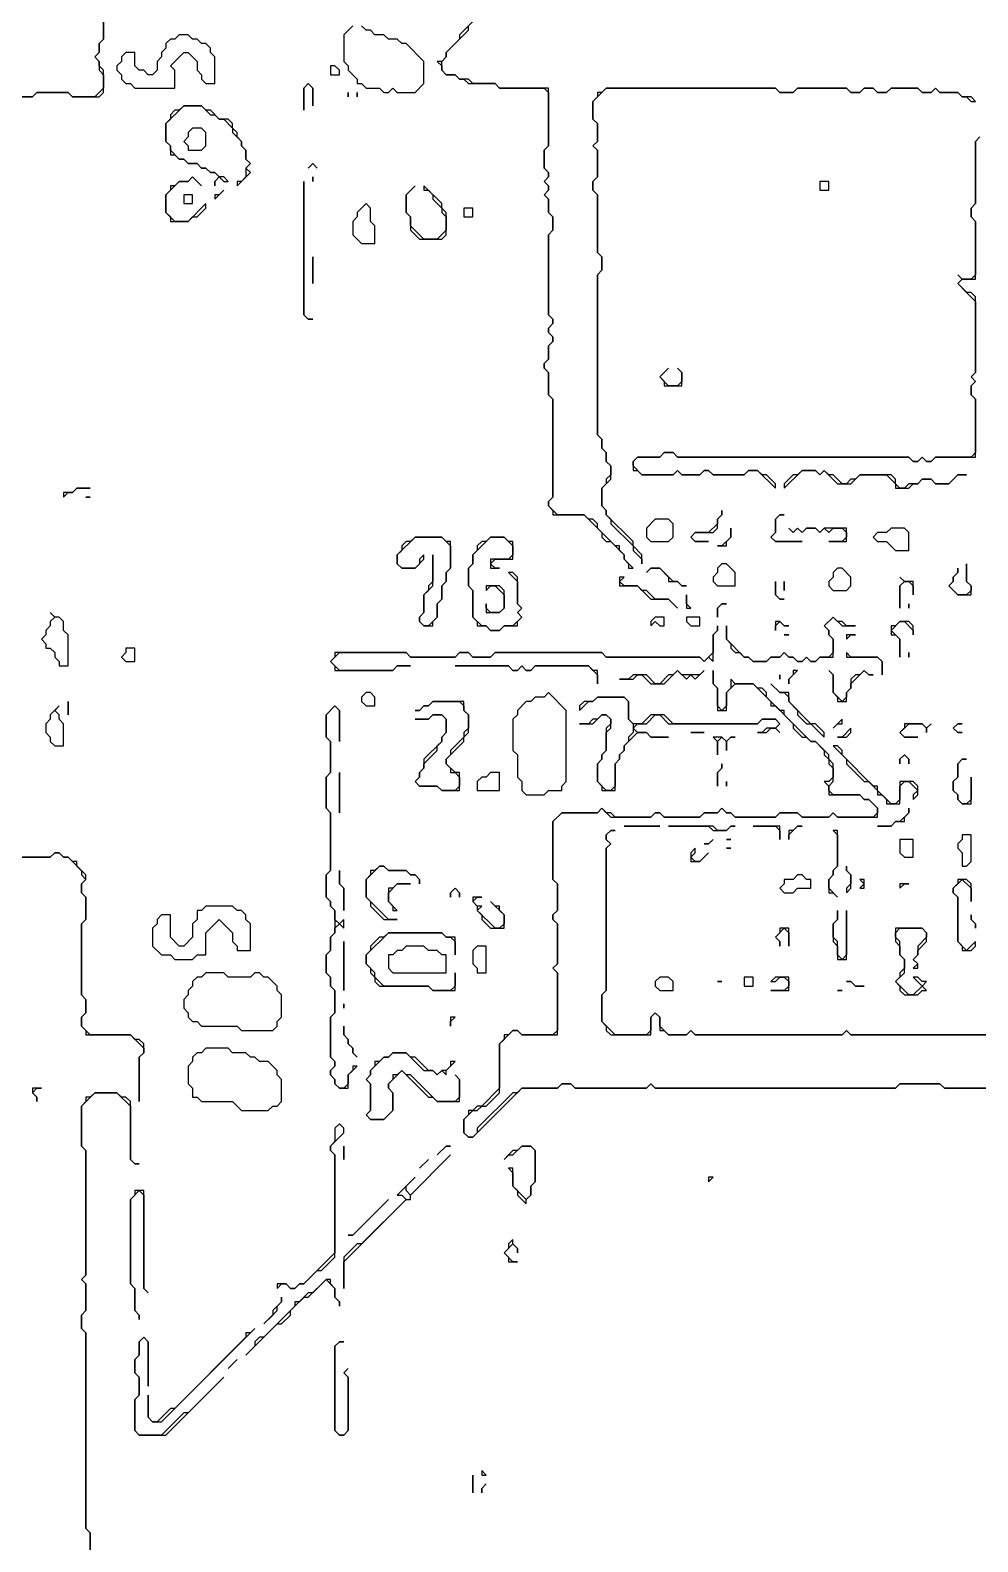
# Model space of a CAD drawing. Header units: metres. Extents: x 0 to 3575, y 1 to 2763.
# Drawn here: x 1776.5 to 1989.5, y 1286 to 1626 of the extents above; entities that cross this region are included whole.
import ezdxf

# ---------------------------------------------------------------- set-up
doc = ezdxf.new("R2010")
doc.units = ezdxf.units.M

msp = doc.modelspace()

# ---------------------------------------------------------------- linework, layer by layer
for points in [[(1771, 1611), (1777, 1611), (1778, 1612), (1785, 1612), (1786, 1611), (1792, 1611), (1793, 1612), (1793, 1617), (1792, 1618), (1792, 1619), (1791, 1620), (1792, 1621), (1792, 1623), (1793, 1624), (1793, 1631), (1793, 1624), (1792, 1623), (1792, 1621), (1791, 1620), (1792, 1619), (1792, 1617), (1793, 1616), (1793, 1613), (1791, 1611), (1786, 1611), (1785, 1612), (1778, 1612), (1777, 1611), (1771, 1611)], [(1849, 1627), (1847, 1625), (1847, 1619), (1848, 1618), (1848, 1617), (1850, 1615), (1850, 1614), (1851, 1614), (1852, 1613), (1855, 1613), (1856, 1612), (1857, 1612), (1858, 1613), (1859, 1612), (1863, 1612), (1865, 1614), (1865, 1619), (1861, 1623), (1860, 1623), (1859, 1624), (1857, 1624), (1856, 1625), (1854, 1625), (1853, 1626), (1852, 1626), (1851, 1627)], [(1876, 1628), (1873, 1625), (1873, 1624), (1870, 1621), (1870, 1620), (1869, 1619), (1868, 1619), (1869, 1618), (1869, 1617), (1870, 1616), (1872, 1616), (1873, 1615), (1874, 1615), (1875, 1614), (1881, 1614), (1882, 1613), (1892, 1613), (1893, 1612), (1893, 1600), (1892, 1599), (1892, 1595), (1893, 1594), (1893, 1593), (1892, 1592), (1893, 1591), (1893, 1590), (1892, 1589), (1893, 1588), (1893, 1585), (1894, 1584), (1894, 1581), (1893, 1580), (1893, 1562), (1894, 1561), (1894, 1560), (1893, 1559), (1893, 1558), (1894, 1557), (1894, 1556), (1893, 1555), (1893, 1552), (1892, 1551), (1892, 1550), (1893, 1549), (1893, 1544), (1894, 1543), (1894, 1521), (1893, 1520), (1893, 1519), (1894, 1518), (1894, 1517), (1901, 1517), (1905, 1513), (1905, 1512), (1906, 1511), (1907, 1511), (1910, 1508), (1910, 1507), (1911, 1506), (1911, 1505), (1912, 1505), (1910, 1507), (1910, 1508), (1909, 1509), (1909, 1510), (1908, 1510), (1904, 1514), (1904, 1515), (1903, 1516), (1902, 1516), (1901, 1517), (1895, 1517), (1893, 1519), (1893, 1520), (1894, 1521), (1894, 1543), (1893, 1544), (1893, 1549), (1892, 1550), (1892, 1551), (1893, 1552), (1893, 1555), (1894, 1556), (1894, 1557), (1893, 1558), (1893, 1559), (1894, 1560), (1894, 1561), (1893, 1562), (1893, 1580), (1894, 1581), (1894, 1584), (1893, 1585), (1893, 1588), (1892, 1589), (1893, 1590), (1893, 1591), (1892, 1592), (1893, 1593), (1893, 1594), (1892, 1595), (1892, 1599), (1893, 1600), (1893, 1613), (1882, 1613), (1881, 1614), (1876, 1614), (1875, 1615), (1873, 1615), (1872, 1616), (1870, 1616), (1869, 1617), (1869, 1619), (1870, 1620), (1870, 1621), (1875, 1626), (1875, 1627)], [(1990, 1602), (1989, 1601), (1989, 1587), (1988, 1586), (1988, 1584), (1989, 1583), (1989, 1571), (1988, 1570), (1986, 1570), (1985, 1571), (1986, 1570), (1985, 1569), (1989, 1565), (1989, 1549), (1988, 1548), (1989, 1547), (1988, 1546), (1988, 1544), (1989, 1543), (1989, 1531), (1988, 1530), (1980, 1530), (1979, 1529), (1978, 1529), (1977, 1530), (1976, 1529), (1975, 1529), (1974, 1530), (1922, 1530), (1921, 1531), (1919, 1531), (1918, 1530), (1913, 1530), (1912, 1529), (1912, 1527), (1913, 1527), (1914, 1526), (1921, 1526), (1922, 1527), (1923, 1526), (1927, 1526), (1928, 1527), (1929, 1527), (1930, 1526), (1937, 1526), (1938, 1527), (1940, 1527), (1944, 1523), (1944, 1524), (1942, 1526), (1941, 1526), (1940, 1527), (1938, 1527), (1937, 1526), (1930, 1526), (1929, 1527), (1928, 1527), (1927, 1526), (1923, 1526), (1922, 1527), (1921, 1526), (1914, 1526), (1912, 1528), (1912, 1529), (1913, 1530), (1918, 1530), (1919, 1531), (1921, 1531), (1922, 1530), (1974, 1530), (1975, 1529), (1976, 1529), (1977, 1530), (1978, 1529), (1979, 1529), (1980, 1530), (1989, 1530), (1989, 1543), (1988, 1544), (1988, 1546), (1989, 1547), (1988, 1548), (1989, 1549), (1989, 1566), (1988, 1567), (1987, 1567), (1985, 1569), (1986, 1570), (1989, 1570), (1989, 1583), (1988, 1584), (1988, 1586), (1989, 1587), (1989, 1601), (1990, 1602)], [(1996, 1388), (1982, 1388), (1981, 1389), (1972, 1389), (1971, 1388), (1917, 1388), (1916, 1389), (1915, 1388), (1899, 1388), (1898, 1389), (1896, 1389), (1895, 1388), (1887, 1388), (1886, 1387), (1885, 1387), (1877, 1379), (1877, 1378), (1876, 1377), (1875, 1377), (1874, 1378), (1874, 1381), (1876, 1383), (1877, 1383), (1878, 1384), (1879, 1384), (1882, 1387), (1882, 1398), (1885, 1401), (1886, 1401), (1887, 1400), (1895, 1400), (1895, 1414), (1894, 1415), (1895, 1416), (1895, 1425), (1894, 1426), (1894, 1427), (1895, 1428), (1895, 1434), (1894, 1435), (1894, 1448), (1896, 1450), (1904, 1450), (1905, 1451), (1907, 1449), (1916, 1449), (1917, 1450), (1918, 1450), (1919, 1449), (1927, 1449), (1928, 1450), (1931, 1450), (1932, 1451), (1933, 1450), (1934, 1450), (1935, 1449), (1944, 1449), (1945, 1450), (1949, 1450), (1950, 1449), (1956, 1449), (1957, 1450), (1958, 1449), (1967, 1449), (1967, 1451), (1965, 1453), (1964, 1453), (1963, 1454), (1957, 1454), (1956, 1455), (1956, 1456), (1957, 1457), (1957, 1461), (1956, 1462), (1956, 1463), (1953, 1466), (1952, 1466), (1946, 1472), (1946, 1473), (1945, 1473), (1942, 1476), (1942, 1477), (1941, 1478), (1940, 1478), (1939, 1479), (1935, 1479), (1934, 1480), (1934, 1478), (1933, 1477), (1933, 1474), (1932, 1473), (1931, 1474), (1931, 1478), (1930, 1479), (1930, 1482), (1930, 1479), (1931, 1478), (1931, 1473), (1933, 1473), (1933, 1477), (1935, 1479), (1939, 1479), (1943, 1475), (1943, 1474), (1944, 1474), (1948, 1470), (1948, 1469), (1950, 1467), (1951, 1467), (1952, 1466), (1953, 1466), (1955, 1464), (1955, 1463), (1956, 1462), (1956, 1461), (1957, 1460), (1957, 1458), (1956, 1457), (1955, 1457), (1956, 1456), (1956, 1454), (1963, 1454), (1964, 1453), (1965, 1453), (1967, 1451), (1967, 1450), (1966, 1449), (1958, 1449), (1957, 1450), (1956, 1449), (1950, 1449), (1949, 1450), (1945, 1450), (1944, 1449), (1935, 1449), (1934, 1450), (1933, 1450), (1932, 1451), (1931, 1450), (1928, 1450), (1927, 1449), (1919, 1449), (1918, 1450), (1917, 1450), (1916, 1449), (1908, 1449), (1907, 1450), (1906, 1450), (1905, 1451), (1904, 1450), (1896, 1450), (1894, 1448), (1894, 1435), (1895, 1434), (1895, 1428), (1894, 1427), (1894, 1426), (1895, 1425), (1895, 1416), (1894, 1415), (1895, 1414), (1895, 1401), (1894, 1400), (1887, 1400), (1886, 1401), (1885, 1401), (1884, 1400), (1883, 1400), (1883, 1399), (1882, 1398), (1882, 1388), (1878, 1384), (1877, 1384), (1876, 1383), (1875, 1383), (1875, 1382), (1874, 1381), (1874, 1378), (1875, 1377), (1876, 1377), (1887, 1388), (1895, 1388), (1896, 1389), (1898, 1389), (1899, 1388), (1915, 1388), (1916, 1389), (1917, 1388), (1971, 1388), (1972, 1389), (1981, 1389), (1982, 1388), (1996, 1388)], [(2017, 1400), (1961, 1400), (1960, 1401), (1959, 1400), (1926, 1400), (1925, 1401), (1924, 1400), (1920, 1400), (1918, 1402), (1918, 1404), (1917, 1405), (1916, 1404), (1916, 1401), (1915, 1400), (1908, 1400), (1905, 1403), (1905, 1409), (1906, 1410), (1906, 1442), (1907, 1443), (1906, 1444), (1906, 1445), (1907, 1446), (1908, 1446), (1907, 1446), (1906, 1445), (1906, 1444), (1907, 1443), (1906, 1442), (1906, 1410), (1905, 1409), (1905, 1403), (1906, 1402), (1906, 1401), (1907, 1400), (1916, 1400), (1916, 1404), (1917, 1405), (1918, 1404), (1918, 1401), (1919, 1401), (1920, 1400), (1924, 1400), (1925, 1401), (1926, 1400), (1959, 1400), (1960, 1401), (1961, 1400), (2018, 1400)], [(1773, 1440), (1781, 1440), (1782, 1441), (1783, 1441), (1784, 1440), (1785, 1440), (1788, 1437), (1788, 1436), (1789, 1435), (1788, 1434), (1788, 1432), (1789, 1431), (1789, 1426), (1788, 1425), (1788, 1409), (1789, 1408), (1789, 1405), (1788, 1404), (1788, 1402), (1789, 1401), (1789, 1400), (1799, 1400), (1802, 1397), (1802, 1396), (1801, 1395), (1801, 1385), (1801, 1395), (1802, 1396), (1802, 1398), (1801, 1399), (1800, 1399), (1799, 1400), (1790, 1400), (1788, 1402), (1788, 1404), (1789, 1405), (1789, 1408), (1788, 1409), (1788, 1425), (1789, 1426), (1789, 1431), (1788, 1432), (1788, 1434), (1789, 1435), (1789, 1436), (1787, 1438), (1787, 1439), (1786, 1439), (1785, 1440), (1784, 1440), (1783, 1441), (1782, 1441), (1781, 1440), (1773, 1440)], [(1790, 1284), (1790, 1288), (1789, 1289), (1789, 1333), (1788, 1334), (1788, 1337), (1789, 1338), (1789, 1344), (1788, 1345), (1789, 1346), (1789, 1374), (1788, 1375), (1788, 1384), (1791, 1387), (1796, 1387), (1799, 1384), (1799, 1372), (1800, 1371), (1801, 1371), (1800, 1371), (1799, 1372), (1799, 1385), (1798, 1386), (1797, 1386), (1796, 1387), (1791, 1387), (1790, 1386), (1789, 1386), (1789, 1385), (1788, 1384), (1788, 1375), (1789, 1374), (1789, 1346), (1788, 1345), (1789, 1344), (1789, 1338), (1788, 1337), (1788, 1334), (1789, 1333), (1789, 1289), (1790, 1288), (1790, 1284)]]:
    msp.add_lwpolyline(points)
for points in [[(1810, 1625), (1809, 1624), (1808, 1624), (1807, 1623), (1807, 1622), (1806, 1621), (1806, 1620), (1805, 1619), (1805, 1617), (1804, 1616), (1803, 1616), (1802, 1617), (1801, 1617), (1800, 1618), (1800, 1621), (1798, 1621), (1797, 1620), (1797, 1619), (1796, 1618), (1796, 1617), (1797, 1616), (1797, 1615), (1798, 1614), (1799, 1614), (1800, 1613), (1809, 1613), (1809, 1617), (1808, 1618), (1811, 1621), (1812, 1621), (1814, 1619), (1814, 1617), (1815, 1616), (1815, 1615), (1816, 1614), (1818, 1614), (1818, 1620), (1817, 1621), (1817, 1622), (1816, 1623), (1815, 1623), (1814, 1624), (1813, 1624), (1812, 1625)], [(1844, 1618), (1844, 1616), (1846, 1616), (1846, 1617), (1845, 1618)], [(1839, 1614), (1838, 1613), (1838, 1608), (1838, 1613), (1839, 1614), (1840, 1613), (1840, 1609), (1840, 1613)], [(1848, 1612), (1848, 1611)], [(1850, 1612), (1850, 1611)], [(1906, 1613), (1905, 1612), (1904, 1612), (1904, 1611), (1903, 1610), (1903, 1606), (1904, 1605), (1904, 1601), (1903, 1600), (1904, 1599), (1904, 1593), (1903, 1592), (1903, 1590), (1904, 1589), (1904, 1576), (1905, 1575), (1905, 1572), (1904, 1571), (1904, 1535), (1905, 1534), (1905, 1532), (1906, 1531), (1906, 1529), (1907, 1528), (1907, 1526), (1906, 1525), (1906, 1524), (1905, 1523), (1905, 1519), (1906, 1518), (1906, 1517), (1907, 1516), (1907, 1515), (1912, 1510), (1912, 1509), (1914, 1507), (1914, 1506), (1914, 1508), (1912, 1510), (1912, 1511), (1906, 1517), (1906, 1518), (1905, 1519), (1905, 1523), (1907, 1525), (1907, 1528), (1906, 1529), (1906, 1531), (1905, 1532), (1905, 1534), (1904, 1535), (1904, 1571), (1905, 1572), (1905, 1575), (1904, 1576), (1904, 1589), (1903, 1590), (1903, 1592), (1904, 1593), (1904, 1599), (1903, 1600), (1904, 1601), (1904, 1605), (1903, 1606), (1903, 1610), (1906, 1613), (1944, 1613), (1945, 1612), (1948, 1612), (1949, 1613), (1960, 1613), (1961, 1612), (1963, 1612), (1964, 1613), (1966, 1613), (1967, 1612), (1969, 1612), (1970, 1613), (1976, 1613), (1977, 1612), (1979, 1612), (1980, 1613), (1981, 1612), (1985, 1612), (1986, 1611), (1987, 1611), (1988, 1610), (1989, 1610), (1988, 1611), (1986, 1611), (1985, 1612), (1981, 1612), (1980, 1613), (1979, 1612), (1977, 1612), (1976, 1613), (1970, 1613), (1969, 1612), (1967, 1612), (1966, 1613), (1964, 1613), (1963, 1612), (1961, 1612), (1960, 1613), (1949, 1613), (1948, 1612), (1945, 1612), (1944, 1613)], [(1811, 1609), (1810, 1608), (1809, 1608), (1808, 1607), (1808, 1606), (1807, 1605), (1807, 1601), (1808, 1600), (1808, 1598), (1809, 1598), (1810, 1597), (1811, 1597), (1812, 1596), (1814, 1596), (1815, 1595), (1816, 1595), (1817, 1594), (1818, 1594), (1819, 1593), (1818, 1592), (1818, 1591), (1818, 1592), (1819, 1593), (1820, 1592), (1821, 1592), (1820, 1593), (1819, 1593), (1818, 1594), (1817, 1594), (1816, 1595), (1815, 1595), (1814, 1596), (1812, 1596), (1811, 1597), (1810, 1597), (1808, 1599), (1808, 1600), (1807, 1601), (1807, 1605), (1811, 1609), (1815, 1609), (1817, 1607), (1818, 1607), (1819, 1606), (1820, 1606), (1822, 1604), (1822, 1603), (1824, 1601), (1824, 1600), (1825, 1599), (1825, 1597), (1826, 1596), (1825, 1595), (1825, 1593), (1824, 1592), (1823, 1592), (1823, 1591), (1826, 1594), (1825, 1595), (1826, 1596), (1825, 1597), (1825, 1599), (1824, 1600), (1824, 1601), (1823, 1602), (1823, 1603), (1822, 1604), (1822, 1605), (1821, 1606), (1819, 1606), (1817, 1608), (1816, 1608), (1815, 1609)], [(1838, 1606)], [(1989, 1608)], [(1813, 1604), (1812, 1603), (1812, 1602), (1811, 1601), (1812, 1600), (1812, 1599), (1815, 1599), (1816, 1600), (1816, 1603), (1815, 1604)], [(1840, 1596), (1839, 1595), (1840, 1596), (1841, 1595)], [(1813, 1593), (1812, 1592), (1810, 1592), (1809, 1591), (1808, 1591), (1808, 1590), (1807, 1589), (1807, 1585), (1808, 1584), (1808, 1583), (1812, 1583), (1813, 1584), (1814, 1584), (1816, 1586), (1816, 1587), (1812, 1583), (1809, 1583), (1807, 1585), (1807, 1589), (1810, 1592), (1812, 1592), (1813, 1593), (1815, 1591)], [(1838, 1592), (1838, 1562), (1839, 1561), (1840, 1561), (1839, 1561), (1838, 1562)], [(1840, 1593), (1840, 1592)], [(1954, 1592), (1954, 1590), (1956, 1590), (1956, 1592)], [(1811, 1589), (1811, 1587), (1813, 1587), (1813, 1589)], [(1816, 1589)], [(1820, 1590), (1819, 1589), (1818, 1589), (1818, 1588)], [(1863, 1591), (1861, 1589), (1861, 1585), (1862, 1584), (1862, 1581), (1864, 1579), (1869, 1579), (1870, 1580), (1870, 1585), (1869, 1586), (1869, 1587), (1865, 1591), (1865, 1590), (1866, 1590), (1867, 1589), (1867, 1588), (1869, 1586), (1869, 1585), (1870, 1584), (1870, 1581), (1868, 1579), (1865, 1579), (1862, 1582), (1862, 1584), (1861, 1585), (1861, 1589)], [(1852, 1587), (1850, 1585), (1850, 1584), (1849, 1583), (1849, 1580), (1851, 1578), (1854, 1578), (1854, 1582), (1853, 1583), (1853, 1586)], [(1874, 1586), (1874, 1584), (1876, 1584), (1876, 1586)], [(1840, 1575), (1840, 1569)], [(1920, 1550), (1918, 1548), (1919, 1547), (1919, 1546), (1923, 1546), (1923, 1549), (1922, 1550), (1923, 1549), (1923, 1547), (1922, 1546), (1920, 1546), (1918, 1548)], [(1950, 1527), (1949, 1526), (1948, 1526), (1946, 1524), (1946, 1523), (1950, 1527), (1953, 1527), (1954, 1526), (1955, 1527), (1958, 1524), (1961, 1524), (1963, 1526), (1969, 1526), (1971, 1524), (1971, 1523), (1974, 1523), (1975, 1524), (1976, 1524), (1977, 1525), (1979, 1525), (1980, 1524), (1983, 1524), (1985, 1526), (1987, 1526), (1985, 1526), (1983, 1524), (1980, 1524), (1979, 1525), (1977, 1525), (1976, 1524), (1974, 1524), (1973, 1523), (1972, 1523), (1971, 1524), (1971, 1525), (1970, 1526), (1963, 1526), (1962, 1525), (1961, 1525), (1960, 1524), (1959, 1524), (1957, 1526), (1956, 1526), (1955, 1527), (1954, 1526), (1953, 1527)], [(1787, 1523), (1786, 1522), (1784, 1522), (1784, 1521), (1785, 1522), (1786, 1522), (1787, 1523), (1790, 1523)], [(1789, 1521), (1790, 1521)], [(1971, 1521)], [(1932, 1518), (1932, 1517), (1931, 1516), (1931, 1515), (1929, 1513), (1926, 1513), (1925, 1512), (1926, 1511), (1929, 1511), (1926, 1511), (1925, 1512), (1926, 1513), (1930, 1513), (1931, 1514), (1931, 1516), (1932, 1517)], [(1945, 1517), (1944, 1516), (1944, 1513), (1943, 1512), (1944, 1511), (1950, 1511), (1944, 1511), (1943, 1512), (1944, 1513), (1944, 1516), (1945, 1517), (1946, 1517)], [(1917, 1516), (1915, 1514), (1915, 1512), (1916, 1511), (1920, 1511), (1921, 1512), (1921, 1515), (1920, 1516)], [(1934, 1514), (1934, 1512), (1932, 1510), (1931, 1510), (1933, 1510), (1933, 1511), (1934, 1512)], [(1947, 1514), (1948, 1513), (1949, 1514), (1950, 1513), (1951, 1514), (1953, 1514), (1954, 1513), (1955, 1514), (1956, 1513), (1957, 1514), (1959, 1514), (1960, 1513), (1960, 1512), (1959, 1511), (1956, 1511), (1960, 1511), (1960, 1514), (1955, 1514), (1954, 1513), (1953, 1514), (1951, 1514), (1950, 1513), (1949, 1514), (1948, 1513)], [(1970, 1514), (1969, 1513), (1967, 1513), (1966, 1512), (1967, 1511), (1969, 1511), (1971, 1509), (1974, 1509), (1974, 1513), (1973, 1514)], [(1863, 1512), (1862, 1511), (1861, 1511), (1860, 1510), (1860, 1509), (1859, 1508), (1859, 1506), (1860, 1505), (1863, 1505), (1865, 1507), (1865, 1508), (1864, 1507), (1864, 1506), (1863, 1505), (1860, 1505), (1859, 1506), (1859, 1508), (1863, 1512), (1869, 1512), (1871, 1510), (1871, 1505), (1870, 1504), (1870, 1502), (1869, 1501), (1869, 1498), (1868, 1497), (1868, 1494), (1866, 1492), (1865, 1492), (1864, 1493), (1864, 1494), (1865, 1495), (1865, 1499), (1867, 1501), (1867, 1508), (1867, 1502), (1866, 1501), (1866, 1500), (1865, 1499), (1865, 1495), (1864, 1494), (1864, 1493), (1865, 1492), (1867, 1492), (1867, 1493), (1868, 1494), (1868, 1497), (1869, 1498), (1869, 1501), (1870, 1502), (1870, 1504), (1871, 1505), (1871, 1511), (1870, 1511), (1869, 1512)], [(1880, 1512), (1879, 1511), (1878, 1511), (1877, 1510), (1877, 1509), (1876, 1508), (1876, 1506), (1875, 1505), (1875, 1501), (1876, 1500), (1876, 1494), (1877, 1493), (1877, 1492), (1879, 1492), (1880, 1491), (1882, 1491), (1883, 1492), (1886, 1492), (1886, 1493), (1887, 1494), (1886, 1495), (1887, 1496), (1886, 1497), (1886, 1503), (1885, 1504), (1884, 1504), (1886, 1502), (1886, 1497), (1887, 1496), (1886, 1495), (1887, 1494), (1885, 1492), (1883, 1492), (1882, 1491), (1880, 1491), (1879, 1492), (1878, 1492), (1876, 1494), (1876, 1500), (1875, 1501), (1875, 1505), (1876, 1506), (1876, 1508), (1880, 1512), (1883, 1512), (1885, 1510), (1885, 1508), (1884, 1507), (1880, 1507), (1880, 1505), (1882, 1505), (1881, 1505), (1880, 1506), (1881, 1507), (1885, 1507), (1885, 1511), (1884, 1511), (1883, 1512)], [(1909, 1503), (1909, 1501), (1913, 1501), (1916, 1498), (1920, 1498), (1922, 1496), (1920, 1498), (1917, 1498), (1915, 1500), (1914, 1500), (1913, 1501), (1910, 1501), (1909, 1502), (1910, 1503)], [(1912, 1503)], [(1916, 1505), (1915, 1504), (1916, 1505), (1918, 1505), (1920, 1503), (1920, 1502), (1922, 1502), (1923, 1501), (1924, 1501), (1923, 1501), (1922, 1502), (1921, 1502), (1918, 1505)], [(1932, 1506), (1931, 1505), (1931, 1504), (1930, 1503), (1930, 1502), (1931, 1501), (1935, 1501), (1935, 1504), (1933, 1506)], [(1958, 1505), (1957, 1504), (1957, 1503), (1956, 1502), (1956, 1501), (1957, 1500), (1960, 1500), (1961, 1501), (1961, 1503), (1959, 1505)], [(1972, 1503), (1973, 1502), (1972, 1501), (1972, 1496), (1972, 1501), (1973, 1502), (1974, 1502), (1975, 1501), (1975, 1499), (1975, 1502), (1973, 1502)], [(1987, 1506), (1987, 1502), (1988, 1501), (1988, 1500), (1987, 1499), (1985, 1499), (1983, 1501), (1984, 1502), (1984, 1503), (1985, 1504), (1985, 1505), (1985, 1504), (1984, 1503), (1984, 1502), (1983, 1501), (1985, 1499), (1988, 1499), (1988, 1501), (1987, 1502)], [(1879, 1501), (1879, 1500), (1880, 1501), (1881, 1501), (1883, 1499), (1883, 1496), (1882, 1495), (1880, 1495), (1879, 1496), (1879, 1497), (1879, 1495), (1882, 1495), (1883, 1496), (1883, 1500), (1882, 1501)], [(1944, 1502), (1944, 1499), (1945, 1498), (1946, 1498), (1945, 1498), (1944, 1499)], [(1946, 1502), (1946, 1500)], [(1924, 1499), (1924, 1496), (1925, 1496), (1924, 1497)], [(1932, 1497), (1931, 1496), (1931, 1494), (1931, 1496), (1932, 1497), (1933, 1497)], [(1974, 1497), (1974, 1496)], [(1781, 1495), (1782, 1494), (1781, 1493), (1781, 1492), (1780, 1491), (1780, 1490), (1779, 1489), (1780, 1488), (1780, 1487), (1781, 1487), (1782, 1486), (1782, 1485), (1783, 1484), (1783, 1483), (1785, 1483), (1785, 1490), (1784, 1491), (1784, 1493), (1783, 1494), (1782, 1494)], [(1917, 1494), (1916, 1493), (1916, 1492), (1917, 1493), (1918, 1492), (1919, 1492), (1919, 1494)], [(1924, 1494), (1924, 1493), (1925, 1492), (1927, 1492), (1927, 1494)], [(1933, 1495)], [(1957, 1494), (1955, 1492), (1956, 1491), (1956, 1490), (1957, 1489), (1957, 1486), (1956, 1485), (1954, 1485), (1953, 1484), (1952, 1484), (1951, 1485), (1950, 1484), (1949, 1484), (1948, 1485), (1947, 1485), (1946, 1486), (1945, 1485), (1943, 1485), (1942, 1484), (1939, 1484), (1938, 1485), (1937, 1485), (1933, 1489), (1933, 1492), (1933, 1489), (1934, 1488), (1934, 1487), (1935, 1486), (1936, 1486), (1937, 1485), (1938, 1485), (1939, 1484), (1942, 1484), (1943, 1485), (1945, 1485), (1946, 1486), (1947, 1485), (1948, 1485), (1949, 1484), (1950, 1484), (1951, 1485), (1952, 1484), (1953, 1484), (1954, 1485), (1957, 1485), (1957, 1489), (1956, 1490), (1956, 1491), (1955, 1492), (1957, 1494), (1959, 1492), (1962, 1492), (1960, 1492), (1959, 1493), (1958, 1493)], [(1944, 1493), (1944, 1491), (1944, 1492), (1945, 1493), (1946, 1492), (1947, 1492), (1946, 1492), (1945, 1493)], [(1972, 1493), (1971, 1492), (1970, 1492), (1970, 1490), (1971, 1490), (1972, 1489), (1972, 1485), (1972, 1489), (1970, 1491), (1972, 1493), (1973, 1493), (1975, 1491), (1975, 1490), (1975, 1492), (1974, 1493)], [(1931, 1492), (1931, 1491), (1930, 1490), (1930, 1486), (1928, 1484), (1927, 1485), (1906, 1485), (1905, 1486), (1881, 1486), (1880, 1485), (1876, 1485), (1875, 1486), (1873, 1486), (1872, 1485), (1862, 1485), (1861, 1486), (1845, 1486), (1845, 1485), (1844, 1484), (1845, 1483), (1845, 1482), (1858, 1482), (1859, 1483), (1862, 1483), (1859, 1483), (1858, 1482), (1846, 1482), (1844, 1484), (1846, 1486), (1861, 1486), (1862, 1485), (1872, 1485), (1873, 1486), (1875, 1486), (1876, 1485), (1880, 1485), (1881, 1486), (1905, 1486), (1906, 1485), (1927, 1485), (1928, 1484), (1929, 1485), (1930, 1484), (1930, 1490), (1931, 1491)], [(1923, 1491)], [(1946, 1490), (1947, 1490)], [(1960, 1490), (1960, 1489), (1961, 1490), (1962, 1490)], [(1798, 1487), (1798, 1486), (1797, 1485), (1798, 1484), (1800, 1484), (1800, 1487)], [(1960, 1486), (1960, 1485), (1967, 1485), (1968, 1484), (1968, 1481), (1968, 1484), (1967, 1485), (1961, 1485)], [(1974, 1486), (1974, 1485)], [(1872, 1483), (1884, 1483), (1885, 1482), (1886, 1482), (1887, 1483), (1888, 1482), (1889, 1482), (1890, 1483), (1902, 1483), (1904, 1481), (1904, 1479), (1904, 1482), (1903, 1482), (1902, 1483), (1890, 1483), (1889, 1482), (1888, 1482), (1887, 1483), (1886, 1482), (1885, 1482), (1884, 1483)], [(1906, 1479)], [(1922, 1482), (1921, 1481), (1920, 1481), (1918, 1479), (1917, 1479), (1915, 1481), (1912, 1481), (1911, 1480), (1909, 1480), (1912, 1480), (1913, 1481), (1914, 1481), (1916, 1479), (1919, 1479), (1922, 1482), (1924, 1480), (1925, 1481), (1926, 1480), (1928, 1482), (1927, 1481), (1923, 1481)], [(1943, 1481)], [(1943, 1479), (1945, 1477), (1946, 1477), (1947, 1476), (1947, 1475), (1949, 1473), (1949, 1472), (1951, 1470), (1952, 1470), (1955, 1467), (1955, 1468), (1953, 1470), (1952, 1470), (1947, 1475), (1947, 1477), (1945, 1477)], [(1945, 1481), (1945, 1480)], [(1948, 1482), (1948, 1481), (1947, 1480), (1947, 1479), (1947, 1480), (1949, 1482)], [(1956, 1482), (1957, 1481), (1957, 1477), (1958, 1476), (1958, 1475), (1960, 1475), (1960, 1477), (1961, 1478), (1961, 1479), (1964, 1482), (1965, 1481), (1966, 1481), (1965, 1481), (1964, 1482), (1963, 1481), (1962, 1481), (1961, 1480), (1961, 1478), (1960, 1477), (1960, 1476), (1959, 1475), (1957, 1477), (1957, 1481)], [(1987, 1481)], [(1987, 1479)], [(1852, 1477), (1851, 1476), (1851, 1475), (1852, 1474), (1854, 1474), (1854, 1476), (1853, 1477)], [(1893, 1477), (1892, 1476), (1890, 1476), (1889, 1475), (1888, 1475), (1886, 1473), (1886, 1472), (1885, 1471), (1885, 1464), (1886, 1463), (1886, 1458), (1887, 1457), (1887, 1455), (1888, 1454), (1892, 1454), (1893, 1455), (1896, 1455), (1896, 1456), (1897, 1457), (1897, 1473)], [(1904, 1476), (1903, 1475), (1901, 1475), (1900, 1474), (1900, 1473), (1902, 1475), (1903, 1475), (1904, 1476), (1910, 1476), (1911, 1475), (1911, 1471), (1912, 1470), (1912, 1468), (1911, 1467), (1911, 1466), (1910, 1465), (1910, 1464), (1909, 1463), (1909, 1462), (1908, 1461), (1908, 1456), (1907, 1455), (1906, 1455), (1904, 1457), (1904, 1461), (1905, 1462), (1905, 1463), (1906, 1464), (1906, 1468), (1907, 1469), (1907, 1471), (1906, 1472), (1905, 1472), (1904, 1471), (1903, 1471), (1902, 1470), (1900, 1470), (1903, 1470), (1905, 1472), (1906, 1472), (1907, 1471), (1907, 1470), (1906, 1469), (1906, 1464), (1905, 1463), (1905, 1462), (1904, 1461), (1904, 1457), (1905, 1456), (1905, 1455), (1908, 1455), (1908, 1461), (1909, 1462), (1909, 1463), (1910, 1464), (1910, 1465), (1913, 1468), (1915, 1468), (1916, 1467), (1920, 1467), (1916, 1467), (1915, 1468), (1913, 1468), (1912, 1469), (1913, 1470), (1915, 1470), (1917, 1472), (1918, 1472), (1920, 1470), (1940, 1470), (1941, 1471), (1944, 1471), (1945, 1470), (1944, 1469), (1942, 1469), (1941, 1468), (1940, 1468), (1942, 1468), (1943, 1469), (1944, 1469), (1945, 1468), (1944, 1469), (1945, 1470), (1944, 1471), (1941, 1471), (1940, 1470), (1921, 1470), (1919, 1472), (1916, 1472), (1914, 1470), (1912, 1470), (1911, 1471), (1911, 1475), (1910, 1476)], [(1783, 1474), (1781, 1472), (1781, 1471), (1780, 1470), (1780, 1468), (1781, 1467), (1781, 1466), (1782, 1465), (1784, 1465), (1784, 1470), (1783, 1471), (1783, 1472), (1782, 1473)], [(1785, 1475), (1785, 1472)], [(1845, 1474), (1843, 1472), (1843, 1467), (1844, 1466), (1844, 1459), (1843, 1458), (1843, 1451), (1844, 1450), (1844, 1437), (1843, 1436), (1843, 1431), (1844, 1430), (1844, 1429), (1845, 1428), (1845, 1423), (1844, 1422), (1844, 1419), (1843, 1418), (1843, 1414), (1844, 1413), (1844, 1411), (1845, 1410), (1845, 1405), (1844, 1404), (1844, 1395), (1845, 1394), (1845, 1393), (1844, 1392), (1844, 1391), (1845, 1390), (1845, 1389), (1846, 1388), (1848, 1388), (1848, 1391), (1850, 1393), (1849, 1393), (1849, 1392), (1848, 1391), (1848, 1389), (1847, 1388), (1846, 1388), (1845, 1389), (1845, 1390), (1844, 1391), (1844, 1392), (1845, 1393), (1845, 1394), (1844, 1395), (1844, 1404), (1845, 1405), (1845, 1410), (1844, 1411), (1844, 1413), (1843, 1414), (1843, 1418), (1844, 1419), (1844, 1422), (1845, 1423), (1845, 1424), (1846, 1425), (1847, 1424), (1847, 1426), (1846, 1425), (1845, 1426), (1845, 1428), (1844, 1429), (1844, 1430), (1843, 1431), (1843, 1436), (1844, 1437), (1844, 1450), (1843, 1451), (1843, 1458), (1844, 1459), (1844, 1466), (1843, 1467), (1843, 1472), (1845, 1474), (1846, 1473), (1846, 1466), (1846, 1473)], [(1867, 1475), (1866, 1474), (1865, 1474), (1864, 1473), (1863, 1473), (1864, 1473), (1865, 1474), (1866, 1474), (1867, 1475), (1873, 1475), (1874, 1474), (1874, 1473), (1875, 1472), (1875, 1469), (1874, 1468), (1874, 1467), (1871, 1464), (1871, 1463), (1870, 1462), (1870, 1461), (1871, 1460), (1871, 1459), (1872, 1459), (1873, 1458), (1873, 1456), (1872, 1455), (1869, 1455), (1868, 1456), (1864, 1456), (1863, 1457), (1864, 1458), (1864, 1459), (1865, 1460), (1865, 1461), (1868, 1464), (1868, 1465), (1869, 1466), (1869, 1467), (1870, 1468), (1870, 1471), (1869, 1472), (1867, 1472), (1866, 1471), (1863, 1471), (1866, 1471), (1867, 1472), (1869, 1472), (1870, 1471), (1870, 1468), (1869, 1467), (1869, 1466), (1865, 1462), (1865, 1460), (1864, 1459), (1864, 1458), (1863, 1457), (1864, 1456), (1868, 1456), (1869, 1455), (1873, 1455), (1873, 1459), (1872, 1459), (1870, 1461), (1870, 1462), (1874, 1466), (1874, 1467), (1875, 1468), (1875, 1472), (1874, 1473), (1874, 1475)], [(1959, 1471), (1957, 1469), (1958, 1470), (1959, 1470)], [(1961, 1469), (1959, 1467), (1958, 1467), (1960, 1467), (1961, 1468)], [(1961, 1471)], [(1973, 1470), (1973, 1469), (1972, 1468), (1973, 1467), (1976, 1467), (1973, 1467), (1972, 1468), (1974, 1470), (1977, 1470), (1978, 1469), (1978, 1468), (1978, 1469), (1979, 1470), (1978, 1469), (1977, 1470)], [(1985, 1470), (1984, 1469), (1985, 1468), (1986, 1468), (1985, 1468), (1984, 1469), (1985, 1470), (1986, 1470)], [(1925, 1468), (1928, 1468)], [(1930, 1467), (1931, 1466), (1931, 1463), (1931, 1466), (1932, 1467), (1933, 1466), (1933, 1464), (1933, 1466), (1934, 1467), (1935, 1467), (1934, 1467), (1933, 1466), (1932, 1467)], [(1957, 1465), (1960, 1462), (1960, 1461), (1964, 1457), (1965, 1457), (1967, 1455), (1967, 1454), (1968, 1454), (1969, 1453), (1969, 1452), (1972, 1452), (1972, 1456), (1973, 1457), (1974, 1457), (1976, 1455), (1975, 1454), (1975, 1453), (1976, 1454), (1976, 1456), (1975, 1457), (1972, 1457), (1972, 1453), (1971, 1452), (1970, 1452), (1967, 1455), (1967, 1456), (1966, 1456), (1959, 1463), (1959, 1464), (1958, 1465)], [(1973, 1463), (1972, 1462), (1972, 1461), (1972, 1462), (1973, 1463), (1974, 1462), (1974, 1461), (1974, 1462)], [(1986, 1462), (1985, 1461), (1985, 1458), (1984, 1457), (1984, 1455), (1985, 1454), (1985, 1453), (1986, 1452), (1988, 1452), (1988, 1458), (1988, 1453), (1987, 1452), (1986, 1452), (1985, 1453), (1985, 1454), (1984, 1455), (1984, 1457), (1985, 1458), (1985, 1461), (1986, 1462), (1987, 1462)], [(1846, 1459), (1846, 1450)], [(1880, 1459), (1879, 1458), (1878, 1458), (1877, 1457), (1877, 1455), (1882, 1455), (1882, 1459)], [(1932, 1461), (1932, 1460), (1931, 1459), (1931, 1456), (1931, 1459), (1932, 1460)], [(1933, 1457), (1933, 1456)], [(1974, 1451), (1974, 1450), (1972, 1448), (1971, 1448), (1970, 1447), (1967, 1447), (1970, 1447), (1971, 1448), (1973, 1448), (1973, 1449), (1974, 1450)], [(1910, 1447), (1918, 1447)], [(1920, 1447), (1929, 1447), (1930, 1446), (1933, 1446), (1934, 1447), (1935, 1447), (1934, 1447), (1933, 1446), (1931, 1446), (1930, 1447)], [(1939, 1447), (1944, 1447), (1945, 1446), (1945, 1444), (1945, 1447)], [(1949, 1447), (1948, 1446), (1947, 1446), (1947, 1444), (1947, 1445), (1949, 1447), (1950, 1447)], [(1957, 1446), (1958, 1445), (1958, 1438), (1957, 1437), (1957, 1436), (1956, 1435), (1956, 1432), (1957, 1432), (1958, 1431), (1956, 1433), (1956, 1435), (1957, 1436), (1957, 1437), (1958, 1438), (1958, 1446)], [(1961, 1446)], [(1986, 1445), (1986, 1444), (1985, 1443), (1985, 1442), (1986, 1441), (1986, 1438), (1987, 1438), (1988, 1439), (1988, 1445)], [(1926, 1442), (1925, 1441), (1925, 1439), (1927, 1439), (1929, 1441), (1927, 1439), (1926, 1439), (1925, 1440), (1926, 1441)], [(1930, 1444), (1929, 1443), (1928, 1443), (1929, 1443)], [(1933, 1444), (1934, 1444)], [(1933, 1442), (1934, 1442)], [(1972, 1444), (1972, 1441), (1973, 1440), (1975, 1440), (1975, 1444)], [(1846, 1437), (1846, 1434), (1847, 1433), (1847, 1428), (1847, 1433), (1846, 1434)], [(1855, 1438), (1854, 1437), (1853, 1437), (1853, 1436), (1852, 1435), (1852, 1431), (1853, 1430), (1853, 1429), (1856, 1426), (1859, 1426), (1857, 1426), (1852, 1431), (1852, 1435), (1855, 1438), (1856, 1438), (1857, 1437), (1861, 1437), (1862, 1436), (1863, 1436), (1864, 1435), (1864, 1434), (1864, 1435), (1863, 1436), (1862, 1436), (1861, 1437), (1857, 1437), (1856, 1438)], [(1949, 1436), (1948, 1435), (1946, 1435), (1946, 1434), (1945, 1433), (1946, 1432), (1948, 1432), (1949, 1433), (1952, 1433), (1952, 1435), (1951, 1435), (1950, 1436)], [(1960, 1438), (1960, 1437), (1961, 1436), (1961, 1434), (1960, 1433), (1960, 1432), (1961, 1433), (1961, 1436), (1960, 1437)], [(1963, 1435), (1964, 1434), (1963, 1433), (1964, 1433), (1964, 1435)], [(1985, 1435), (1985, 1434), (1984, 1433), (1984, 1432), (1985, 1431), (1985, 1421), (1986, 1420), (1986, 1419), (1988, 1419), (1989, 1420), (1989, 1421), (1987, 1419), (1985, 1421), (1985, 1431), (1984, 1432), (1984, 1433), (1986, 1435), (1988, 1433), (1988, 1430), (1988, 1434), (1987, 1435)], [(1859, 1434), (1858, 1433), (1857, 1433), (1857, 1430), (1858, 1429), (1858, 1428), (1859, 1428), (1857, 1430), (1857, 1432), (1859, 1434), (1862, 1434)], [(1872, 1433), (1871, 1432), (1871, 1431), (1871, 1432), (1872, 1433), (1873, 1432), (1873, 1431), (1873, 1432)], [(1972, 1434), (1972, 1433), (1973, 1434), (1974, 1434)], [(1816, 1429), (1815, 1428), (1814, 1428), (1814, 1426), (1813, 1425), (1813, 1422), (1811, 1420), (1810, 1420), (1808, 1422), (1808, 1427), (1806, 1427), (1805, 1426), (1805, 1425), (1804, 1424), (1804, 1420), (1806, 1418), (1808, 1418), (1809, 1417), (1813, 1417), (1814, 1418), (1816, 1418), (1816, 1423), (1819, 1426), (1822, 1423), (1822, 1421), (1823, 1420), (1823, 1419), (1826, 1419), (1826, 1425), (1825, 1426), (1825, 1427), (1824, 1428), (1823, 1428), (1822, 1429)], [(1876, 1431), (1876, 1430), (1877, 1429), (1877, 1428), (1878, 1427), (1878, 1426), (1880, 1424), (1883, 1424), (1883, 1427), (1882, 1428), (1882, 1429), (1881, 1429), (1880, 1430), (1883, 1427), (1883, 1425), (1882, 1424), (1881, 1424), (1877, 1428), (1878, 1429), (1877, 1429), (1876, 1430), (1877, 1431), (1878, 1431)], [(1958, 1428), (1958, 1426), (1957, 1425), (1957, 1421), (1958, 1420), (1958, 1417), (1960, 1417), (1960, 1428), (1960, 1418), (1959, 1417), (1958, 1418), (1958, 1421), (1957, 1422), (1957, 1425), (1958, 1426)], [(1988, 1427), (1988, 1426), (1989, 1425), (1989, 1424), (1989, 1425), (1988, 1426)], [(1857, 1423), (1856, 1422), (1855, 1422), (1853, 1420), (1853, 1419), (1852, 1418), (1852, 1416), (1853, 1415), (1853, 1414), (1854, 1413), (1854, 1412), (1855, 1411), (1866, 1411), (1867, 1410), (1872, 1410), (1872, 1414), (1872, 1411), (1871, 1410), (1867, 1410), (1866, 1411), (1856, 1411), (1854, 1413), (1854, 1414), (1852, 1416), (1852, 1418), (1857, 1423), (1869, 1423), (1870, 1422), (1871, 1422), (1872, 1421), (1872, 1418), (1872, 1422), (1870, 1422), (1869, 1423)], [(1945, 1424), (1945, 1423), (1944, 1422), (1945, 1421), (1945, 1420), (1945, 1421), (1944, 1422), (1946, 1424), (1947, 1423), (1947, 1420), (1947, 1424)], [(1971, 1424), (1971, 1421), (1972, 1420), (1972, 1418), (1973, 1417), (1973, 1415), (1972, 1414), (1972, 1413), (1971, 1412), (1972, 1411), (1972, 1410), (1973, 1409), (1976, 1409), (1977, 1410), (1978, 1410), (1977, 1411), (1978, 1412), (1977, 1412), (1976, 1413), (1975, 1413), (1977, 1411), (1975, 1409), (1974, 1409), (1971, 1412), (1973, 1414), (1973, 1417), (1972, 1418), (1972, 1421), (1971, 1422), (1971, 1423), (1972, 1424), (1977, 1424), (1978, 1423), (1978, 1422), (1976, 1420), (1976, 1418), (1975, 1417), (1976, 1416), (1975, 1415), (1976, 1415), (1976, 1416), (1975, 1417), (1976, 1418), (1976, 1419), (1978, 1421), (1978, 1423), (1977, 1424)], [(1847, 1421), (1847, 1410)], [(1861, 1420), (1860, 1419), (1859, 1419), (1858, 1418), (1857, 1418), (1857, 1415), (1858, 1414), (1870, 1414), (1870, 1418), (1869, 1418), (1868, 1419), (1866, 1419), (1865, 1420)], [(1877, 1420), (1876, 1419), (1876, 1416), (1877, 1415), (1877, 1414), (1879, 1414), (1879, 1420)], [(1816, 1414), (1815, 1413), (1814, 1413), (1813, 1412), (1813, 1411), (1812, 1410), (1812, 1409), (1811, 1408), (1811, 1406), (1812, 1405), (1812, 1404), (1813, 1403), (1814, 1403), (1815, 1402), (1823, 1402), (1824, 1401), (1831, 1401), (1832, 1402), (1832, 1403), (1833, 1404), (1833, 1409), (1832, 1410), (1832, 1411), (1830, 1413), (1829, 1413), (1828, 1414), (1827, 1414), (1826, 1413), (1821, 1413), (1820, 1414)], [(1918, 1413), (1917, 1412), (1917, 1411), (1918, 1410), (1921, 1410), (1921, 1412), (1920, 1413)], [(1931, 1412), (1932, 1412)], [(1937, 1413), (1937, 1411), (1939, 1411), (1939, 1413)], [(1944, 1413), (1943, 1412), (1944, 1412), (1945, 1413), (1946, 1413), (1947, 1412), (1947, 1411), (1946, 1410), (1943, 1410), (1947, 1410), (1947, 1413)], [(1958, 1412)], [(1960, 1412), (1961, 1412), (1962, 1411), (1964, 1411), (1962, 1411), (1961, 1412)], [(1931, 1410)], [(1958, 1410), (1959, 1410)], [(1847, 1407), (1847, 1406)], [(1847, 1402), (1847, 1400), (1848, 1399), (1848, 1398), (1849, 1397), (1849, 1396), (1850, 1395), (1849, 1396), (1849, 1397), (1848, 1398), (1848, 1399), (1847, 1400)], [(1871, 1404), (1871, 1402), (1871, 1403), (1872, 1404)], [(1816, 1397), (1815, 1396), (1814, 1396), (1813, 1395), (1813, 1394), (1812, 1393), (1812, 1389), (1813, 1388), (1813, 1386), (1814, 1386), (1815, 1385), (1822, 1385), (1824, 1383), (1830, 1383), (1831, 1384), (1832, 1384), (1833, 1385), (1833, 1390), (1832, 1391), (1832, 1392), (1830, 1394), (1828, 1394), (1827, 1395), (1826, 1395), (1825, 1396), (1822, 1396), (1821, 1397)], [(1858, 1396), (1857, 1395), (1856, 1395), (1855, 1394), (1854, 1394), (1854, 1393), (1853, 1392), (1853, 1391), (1852, 1390), (1853, 1389), (1853, 1383), (1852, 1382), (1853, 1381), (1856, 1381), (1858, 1383), (1858, 1387), (1857, 1388), (1857, 1389), (1860, 1392), (1866, 1386), (1867, 1386), (1868, 1385), (1873, 1385), (1873, 1390), (1872, 1391), (1873, 1390), (1873, 1386), (1872, 1385), (1868, 1385), (1862, 1391), (1861, 1391), (1860, 1392), (1859, 1391), (1858, 1391), (1858, 1390), (1857, 1389), (1857, 1388), (1858, 1387), (1858, 1383), (1856, 1381), (1853, 1381), (1852, 1382), (1853, 1383), (1853, 1389), (1852, 1390), (1853, 1391), (1853, 1392), (1856, 1395), (1857, 1395), (1858, 1396), (1861, 1396), (1865, 1392), (1867, 1392), (1868, 1391), (1869, 1392), (1870, 1391), (1870, 1392), (1872, 1394), (1871, 1394), (1871, 1393), (1870, 1392), (1869, 1392), (1868, 1391), (1867, 1392), (1866, 1392), (1863, 1395), (1862, 1395), (1861, 1396)], [(1777, 1388), (1777, 1387), (1778, 1386), (1778, 1385), (1778, 1386), (1777, 1387), (1778, 1388), (1779, 1388)], [(1780, 1386)], [(1780, 1384)], [(1846, 1380), (1845, 1379), (1845, 1376), (1844, 1375), (1844, 1374), (1845, 1373), (1845, 1351), (1838, 1344), (1837, 1344), (1836, 1343), (1835, 1343), (1834, 1344), (1832, 1344), (1832, 1343), (1833, 1344), (1834, 1344), (1835, 1343), (1836, 1343), (1837, 1344), (1838, 1344), (1841, 1347), (1842, 1347), (1845, 1350), (1845, 1373), (1844, 1374), (1844, 1375), (1847, 1378), (1847, 1379)], [(1847, 1375), (1847, 1372)], [(1870, 1375), (1868, 1373), (1870, 1375), (1871, 1375)], [(1887, 1375), (1886, 1374), (1885, 1374), (1883, 1372), (1884, 1373), (1885, 1373), (1887, 1375), (1889, 1375), (1890, 1374), (1890, 1367), (1889, 1366), (1889, 1364), (1888, 1363), (1885, 1366), (1885, 1370), (1884, 1370), (1885, 1369), (1885, 1366), (1886, 1365), (1886, 1364), (1888, 1362), (1888, 1363), (1889, 1364), (1889, 1366), (1890, 1367), (1890, 1374), (1889, 1375)], [(1871, 1373), (1862, 1364), (1861, 1365), (1861, 1366), (1863, 1368), (1859, 1364), (1860, 1364), (1861, 1363), (1851, 1353), (1850, 1353), (1847, 1350), (1847, 1343), (1847, 1349), (1861, 1363), (1862, 1363), (1862, 1364)], [(1866, 1372), (1864, 1370)], [(1847, 1370)], [(1929, 1368), (1929, 1367), (1930, 1368)], [(1800, 1365), (1800, 1364), (1799, 1363), (1799, 1344), (1800, 1343), (1800, 1338), (1801, 1337), (1801, 1336), (1801, 1337), (1800, 1338), (1800, 1343), (1799, 1344), (1799, 1363), (1801, 1365), (1802, 1364), (1802, 1343), (1803, 1342), (1802, 1343), (1802, 1365)], [(1857, 1363), (1849, 1355), (1848, 1355), (1849, 1355)], [(1885, 1354), (1884, 1353), (1884, 1352), (1883, 1351), (1884, 1350), (1884, 1349), (1886, 1349), (1885, 1349), (1883, 1351), (1885, 1353), (1886, 1352), (1886, 1351), (1886, 1352), (1885, 1353)], [(1843, 1345), (1840, 1342), (1839, 1342), (1837, 1340), (1836, 1340), (1836, 1339), (1829, 1332), (1828, 1332), (1827, 1331), (1827, 1330), (1825, 1328), (1832, 1335), (1833, 1335), (1835, 1337), (1835, 1338), (1838, 1341), (1839, 1341), (1843, 1345), (1845, 1343), (1845, 1341), (1846, 1340), (1846, 1339), (1846, 1340), (1845, 1341), (1845, 1343), (1844, 1344), (1844, 1345)], [(1803, 1340)], [(1833, 1341), (1833, 1340), (1831, 1338), (1831, 1337), (1829, 1335), (1832, 1338), (1832, 1339), (1833, 1340)], [(1827, 1334), (1826, 1333), (1825, 1333), (1825, 1332), (1809, 1316), (1808, 1316), (1805, 1313), (1804, 1313), (1803, 1314), (1803, 1319), (1803, 1314), (1804, 1313), (1806, 1313)], [(1802, 1332), (1801, 1331), (1801, 1328), (1800, 1327), (1800, 1324), (1801, 1323), (1801, 1319), (1800, 1318), (1800, 1311), (1801, 1310), (1807, 1310), (1820, 1323), (1812, 1315), (1811, 1315), (1806, 1310), (1801, 1310), (1800, 1311), (1800, 1318), (1801, 1319), (1801, 1323), (1800, 1324), (1800, 1327), (1801, 1328), (1801, 1331), (1802, 1332), (1803, 1331), (1803, 1321), (1803, 1331)], [(1846, 1331), (1845, 1330), (1845, 1311), (1846, 1310), (1847, 1310), (1848, 1311), (1848, 1323), (1847, 1324), (1848, 1325), (1847, 1324), (1848, 1323), (1848, 1311), (1847, 1310), (1846, 1310), (1845, 1311), (1845, 1330), (1846, 1331), (1847, 1331)], [(1823, 1327), (1821, 1325)], [(1848, 1327)], [(1876, 1301), (1876, 1297)], [(1878, 1302), (1878, 1301), (1879, 1301)], [(1879, 1299), (1878, 1298), (1878, 1297), (1878, 1298)]]:
    msp.add_lwpolyline(points, close=True)

doc.saveas('drawing.dxf')
